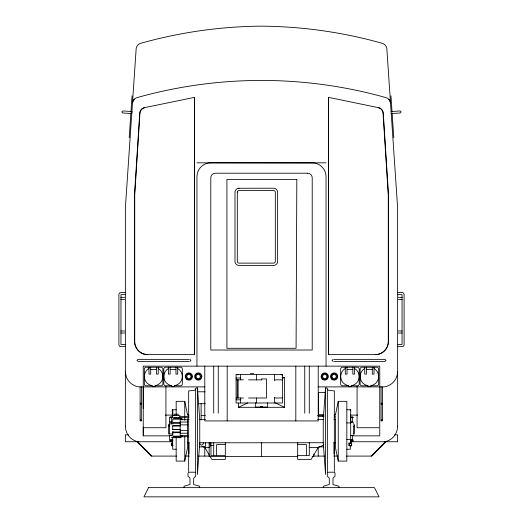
<?xml version="1.0" encoding="UTF-8"?>
<svg xmlns="http://www.w3.org/2000/svg" width="523" height="523" viewBox="0 0 523 523"><rect width="100%" height="100%" fill="white"/><g stroke="black" fill="none" stroke-linecap="round" stroke-linejoin="round"><path stroke-width="0.78" d="M169.341 435.849L143.243 435.849L143.243 366.146L379.757 366.146L379.757 435.849L353.659 435.849M168.772 425.173L168.772 433.959L172.747 433.959M172.302 417.452L172.302 410.339L172.714 410.333L172.714 411.104M172.714 437.398L172.714 449.244L176.173 449.244M172.714 416.092L172.714 411.222M350.286 445.759L350.286 445.413M350.698 423.12L350.698 422.793M129.207 137.667L130.894 112.837M130.979 111.543L132.044 95.853M197.452 387.955L199.76 419.636L199.76 442.791L197.452 474.472L197.452 387.955L196.321 387.955L195.641 388.641L195.641 472.341M236.102 397.996L236.063 402.991L282.387 402.991L282.368 374.403L236.063 374.403L236.102 397.996L243.443 397.996M325.548 387.955L325.548 474.472L323.24 442.791L323.24 419.636L325.548 387.955L326.679 387.955L327.359 388.641L327.359 472.341M195.641 389.092L194.759 390.191L188.666 390.962L188.666 471.465M132.496 102.854L133.293 100.553L134.437 99.122A6.538 6.4 -90 0 1 137.078 97.631L143.243 95.912A479.225 469.628 90 0 1 261.5 80.437A479.225 469.628 -90 0 1 379.757 95.905L385.922 97.631A6.511 6.381 90 0 1 388.569 99.115L388.988 99.56A6.354 6.23 -90 0 1 389.988 101.096L390.504 102.854M282.387 397.362L281.753 397.996L275.242 397.996L274.608 397.362L274.608 402.991M176.173 437.398L176.173 461.09L184.75 461.09L187.515 447.812L187.515 442.948M335.485 414.615L338.25 401.337L346.827 401.337L346.827 461.09L338.25 461.09L335.485 447.812L335.485 418.603M240.698 397.996L240.613 402.991M132.613 102.253L133.012 101.096A6.374 6.25 90 0 1 134.437 99.122M140.295 403.207L140.295 404.155M141.445 386.889L141.249 420.943L140.295 420.943L140.295 419.995M382.228 404.155L382.228 403.207M382.431 386.889L382.431 420.466L381.757 421.139L381.084 420.466L381.757 419.799M318.566 446.897L311.126 459.377L297.672 459.377L297.672 442.491M189.908 361.4L190.908 360.38L189.908 359.36M333.092 359.36L332.092 360.38L333.092 361.4M371.147 456.089L385.203 441.909M385.797 441.909L371.735 456.089L346.422 456.089M282.335 378.515L284.466 377.488L284.466 407.312L238.534 407.312L238.534 403.279M238.534 407.312L247.784 402.854M323.737 445.001L318.161 447.583L309.309 447.583M140.772 404.351L141.445 403.678L140.772 403.011M381.757 403.011L381.084 403.678L381.757 404.351M194.582 97.35L144.459 107.673A6.054 5.936 90 0 0 139.719 113.19L134.489 195.144L134.489 341.362A13.252 12.99 90 0 0 147.479 354.62L194.582 354.62L194.582 97.35L194.353 354.62M391.027 111.556L400.082 110.941L401.167 111.889L400.219 112.981L391.165 113.596M238.501 188.26L273.601 188.228A4.034 4.034 0 0 1 277.635 192.261L277.635 261.415A4.034 4.034 0 0 1 273.601 265.449L239.024 265.449A4.034 4.034 0 0 1 234.99 261.415L234.99 192.261A4.034 4.034 0 0 1 239.024 188.228M328.418 97.35L378.541 107.673A6.054 5.936 -90 0 1 383.281 113.19L388.511 195.144L388.511 341.362A13.252 12.99 -90 0 1 375.521 354.62L328.418 354.62L328.418 97.35L328.647 354.62M196.955 162.836L326.045 162.836M125.37 292.573L120.63 292.573L119.414 293.076L118.904 294.299L118.904 344.899L119.414 346.121L120.63 346.625L125.37 346.625M397.63 292.573L402.37 292.573L403.586 293.076L404.096 294.299L404.096 344.899L403.586 346.121L402.37 346.625L397.63 346.625M125.37 294.612L120.976 294.639L120.95 344.494L125.37 344.585M397.63 294.612L402.05 294.704L402.05 344.494L397.63 344.585M120.833 297.345L124.618 297.345M398.382 297.345L402.167 297.345M120.833 299.385L124.618 299.385M398.382 299.385L402.167 299.385M120.833 330.974L124.618 330.974M398.382 330.974L402.167 330.974M120.833 333.014L124.618 333.014M398.382 333.014L402.167 333.014M188.999 359.36L138.033 359.36L136.993 360.38L138.033 361.4L188.999 361.4M334.001 359.36L384.967 359.36L386.007 360.38L384.967 361.4L334.001 361.4M150.716 369.395L156.514 369.395M170.165 369.395L175.957 369.395M347.043 369.395L352.835 369.395M366.486 369.395L372.284 369.395M250.445 373.494L253.707 373.494M282.054 377.488L284.466 377.488M236.063 378.031L240.613 378.031M236.102 379.848L243.443 379.848M248.503 379.848L261.853 379.848M152.428 385.784L146.094 385.784A1.746 1.746 0 0 1 144.341 384.039L144.341 368.996A1.746 1.746 0 0 1 146.094 367.244L161.136 367.244A1.746 1.746 0 0 1 162.882 368.996L162.882 384.039A1.746 1.746 0 0 1 161.136 385.784L154.801 385.784M171.877 385.784L165.543 385.784A1.746 1.746 0 0 1 163.791 384.039L163.791 368.996A1.746 1.746 0 0 1 165.543 367.244L180.585 367.244A1.746 1.746 0 0 1 182.331 368.996L182.331 384.039A1.746 1.746 0 0 1 180.585 385.784L174.251 385.784M348.749 385.784L342.415 385.784A1.746 1.746 0 0 1 340.669 384.039L340.669 368.996A1.746 1.746 0 0 1 342.415 367.244L357.457 367.244A1.746 1.746 0 0 1 359.209 368.996L359.209 384.039A1.746 1.746 0 0 1 357.457 385.784L351.123 385.784M368.199 385.784L361.864 385.784A1.746 1.746 0 0 1 360.118 384.039L360.118 368.996A1.746 1.746 0 0 1 361.864 367.244L376.906 367.244A1.746 1.746 0 0 1 378.659 368.996L378.659 384.039A1.746 1.746 0 0 1 376.906 385.784L370.572 385.784M204.781 386.889L138.772 386.889A15.69 15.376 90 0 1 125.37 371.33A15.69 15.376 -90 0 0 125.814 375.063M318.219 386.889L384.228 386.889A15.69 15.376 90 0 0 397.63 371.33M198.001 391.792L205.101 391.792M325.62 392.57L318.527 392.57L318.527 415.576M248.503 397.996L266.501 397.996L266.501 378.94L261.5 378.94L261.5 379.848M236.063 399.814L240.613 399.814M187.515 414.615L184.75 401.337L176.173 401.337L176.173 415.543M198.158 403.704L205.382 403.704M256.27 407.071L266.73 407.071M172.302 409.777L176.173 409.777M346.827 409.777L350.698 409.777M318.527 414.7L323.959 414.7M165.261 415.099L172.603 415.099M187.28 415.099L188.914 415.099M334.086 415.099L335.72 415.099M350.397 415.099L357.739 415.099M172.237 415.543L180.108 415.543M201.447 415.576L205.382 415.576M317.618 415.576L323.822 415.576M322.286 415.877L323.999 415.877M188.836 416.452L179.317 416.452L179.317 417.642M318.161 416.452L323.999 416.452M334.164 416.452L335.753 416.452M172.544 417.014L170.125 417.014L170.125 417.361M350.456 417.014L352.875 417.014L352.875 417.361M172.309 417.361L169.602 417.426L169.602 422.179M350.691 417.426L353.398 417.426M188.953 417.642L171.335 417.642L171.335 423.865M334.047 417.642L335.603 417.642M170.465 417.707L172.387 417.707M173.551 418.465L181.847 418.465M182.684 419.158L172.714 419.158L172.714 422.617L180.631 422.617M189.143 419.636L187.515 419.636L187.515 442.791L189.143 442.791M199.708 419.636L205.402 419.636M317.598 419.636L323.292 419.636M333.857 419.636L335.485 419.636M187.92 419.714L180.187 419.714L180.187 435.581L187.92 435.581M170.465 421.904L171.851 421.904M180.187 422.061L187.92 422.061M169.256 422.179L171.871 422.179M350.632 422.179L353.744 422.179M346.827 422.917L350.698 422.917M172.714 423.31L180.631 423.31M169.164 426.238A95.689 12.369 0 0 1 169.256 423.885L172.884 423.865M353.051 423.865L353.744 423.865A95.689 12.369 0 0 1 353.836 426.238L353.744 433.959M180.187 424.859L187.92 424.859M180.187 425.755L172.714 425.755L172.714 429.54L180.187 429.54M172.714 425.931L180.187 425.931M144.152 427.729L165.928 427.729L165.928 386.438M378.848 427.729L357.072 427.729L357.072 386.438M172.714 429.383L180.187 429.383M180.187 430.442L187.92 430.442M172.884 431.436L172.714 436.136L182.684 436.136M172.714 431.985L180.631 431.985M172.714 432.678L180.631 432.678M180.187 433.234L187.92 433.234M353.051 433.959L354.228 433.959L354.228 425.173M128.527 434.835L125.37 434.835L125.37 441.752L172.603 441.752M394.473 434.835L397.63 434.835L397.63 441.752L350.397 441.752M169.661 435.365L169.602 440.118L172.714 440.118M170.465 435.365L171.335 435.365M351.665 435.365L352.535 435.365M169.256 435.639L171.871 435.639M350.632 435.639L353.744 435.639M180.108 436.731L188.26 436.731M173.551 436.829L181.847 436.829M171.335 437.659L181.017 437.659M346.827 439.51L350.698 439.51M170.465 439.836L172.714 439.836M350.698 439.836L352.535 439.836L352.535 435.639M350.691 440.118L353.398 440.118M169.949 440.739L172.714 440.739M350.456 440.739L353.051 440.739M350.456 441.085L352.875 441.085L352.875 440.739M199.708 442.791L323.789 442.739M333.857 442.791L335.485 442.791M172.714 442.994L172.302 442.994L172.302 440.628M171.335 443.341L172.714 443.341M351.665 443.341L349.246 443.341L349.246 445.413L351.665 445.413M172.714 444.034L172.021 444.034L172.021 444.896L172.714 444.896M225.328 444.609L216.6 444.609L216.6 455.625M297.672 444.609L306.4 444.609L306.4 455.625M171.335 445.413L173.061 445.413M210.972 445.596L213.959 445.596M172.714 445.759L171.335 445.759L171.335 442.994M199.211 446.884L205.382 446.884L205.382 442.857M319.161 446.884L323.789 446.884M209.671 447.583L204.839 447.583L202.055 446.289M346.827 449.244L350.286 449.244L350.286 445.563M297.672 455.625L309.309 455.625L309.309 442.595M176.578 456.089L151.265 456.089L137.203 441.909M185.24 456.089L189.306 456.089M198.263 456.089L209.579 456.089M313.421 456.089L324.731 456.089M333.694 456.089L337.76 456.089M297.737 456.527L209.154 456.527L209.154 442.334M312.238 456.527L313.846 456.527L313.846 454.088M353.136 426.193L353.744 426.389M140.772 419.799L141.445 420.466M275.216 402.854L284.466 407.312M137.797 441.909L151.853 456.089M238.39 374.403L238.691 374.782M237.187 374.403L237.619 374.945M282.342 380.241L281.753 379.848L275.242 379.848L274.608 380.483L274.608 374.403M204.434 446.897L209.396 455.219M210.22 456.605L211.874 459.377L225.328 459.377L225.328 456.376M382.228 419.995L382.431 420.466M281.217 374.403L281.256 374.775M390.387 102.253L389.707 100.553A6.374 6.243 -90 0 0 388.569 99.122M240.698 379.848L240.613 374.403M327.359 389.092L328.241 390.191L334.334 390.962L334.334 471.465M390.956 95.853L392.021 111.543M392.106 112.837L393.793 137.667M397.63 426.193L397.63 207.893L386.824 48.528C386.497 46.083 384.621 43.945 382.241 43.304C342.996 32.243 302.268 26.464 261.5 26.15C220.732 26.464 180.004 32.243 140.759 43.304C138.379 43.952 136.51 46.083 136.176 48.528L125.37 207.893L125.37 426.193M381.084 386.889L381.084 420.466M374.023 367.244L374.023 374.115L372.284 374.115L372.284 367.244M366.486 367.244L366.486 374.115L364.753 374.115L364.753 367.244M354.574 367.244L354.574 374.115L352.835 374.115L352.835 367.244M352.273 417.014L352.273 417.361M352.273 440.739L352.273 441.085M351.319 443.341L351.319 445.413M351.064 417.014L351.064 417.361M351.064 440.739L351.064 441.085M350.698 409.79L350.698 442.994M350.286 409.784L350.286 410.267M347.043 367.244L347.043 374.115L345.304 374.115L345.304 367.244M338.982 487.632L338.982 486.266L332.974 484.56L333.02 478.336A3.328 3.328 0 0 1 334.537 476.734A1.183 1.183 0 0 0 335.014 475.832L335.014 473.335A1.183 1.183 0 0 0 333.831 472.204L328.477 472.204A1.183 1.183 0 0 0 327.3 473.335L327.3 475.832A1.183 1.183 0 0 0 327.777 476.734A3.216 3.216 0 0 1 329.281 478.238L329.333 484.461L323.332 486.266L323.332 487.632M338.25 401.337L338.25 461.09M333.988 442.582L333.988 453.971M326.045 366.146L326.045 176.663A13.833 13.833 0 0 0 314.016 162.954L210.789 162.836A13.833 13.833 0 0 0 196.955 176.663L196.955 366.146M318.219 366.146L318.219 420.923L204.781 420.923L204.781 366.146M318.219 447.472L318.219 456.089M309.283 366.146L309.283 413.209M304.746 366.146L304.746 413.209M295.815 366.146L295.815 420.923M267.639 402.651L267.639 407.071M262.592 406.436L262.592 407.071M261.493 406.436L261.493 407.071M261.5 442.7L261.5 456.527M260.395 406.436L260.395 407.071M256.499 374.403L256.499 380.123M256.499 397.996L256.499 402.991M255.361 402.651L255.361 407.071M238.128 379.848L238.128 397.996M237.239 379.848L237.239 397.996M227.185 366.146L227.185 420.923M225.328 442.491L225.328 455.625L210.972 455.625L210.972 442.51M218.254 366.146L218.254 413.209M213.717 366.146L213.717 413.209M213.691 442.491L213.691 455.625M210.063 442.955L210.063 446.583M204.781 447.472L204.781 456.089M201.107 403.704L201.107 419.976M199.668 487.632L199.668 486.266L193.66 484.56L193.706 478.336A3.328 3.328 0 0 1 195.223 476.734A1.183 1.183 0 0 0 195.7 475.832L195.7 473.335A1.183 1.183 0 0 0 194.523 472.204L189.169 472.204A1.183 1.183 0 0 0 187.986 473.335L187.986 475.832A1.183 1.183 0 0 0 188.463 476.734A3.216 3.216 0 0 1 189.967 478.238L190.019 484.461L184.018 486.266L184.018 487.632M189.012 442.582L189.012 453.971M187.515 418.603L187.515 419.028M184.75 401.337L184.75 416.275M184.75 417.877L184.75 420.283M184.75 436.627L184.75 461.09M180.468 417.642L180.468 418.465M180.468 436.829L180.468 437.659M179.082 417.642L179.082 418.465M179.082 436.829L179.082 437.659M178.219 415.543L178.219 414.183L174.133 414.183L174.133 415.543M177.696 367.244L177.696 374.115L175.957 374.115L175.957 367.244M176.316 417.642L176.316 418.465M176.316 436.829L176.316 437.659M174.93 417.642L174.93 418.465M174.93 436.829L174.93 437.659M172.714 409.784L172.714 416.275M172.544 440.739L172.544 441.085L170.125 441.085L170.125 440.739M172.302 409.79L172.302 411.215M171.936 417.014L171.936 417.361M171.936 440.739L171.936 441.085M171.681 443.341L171.681 445.413M170.727 417.014L170.727 417.361M170.727 440.739L170.727 441.085M170.165 367.244L170.165 374.115L168.426 374.115L168.426 367.244M169.256 423.865L169.256 433.959M158.247 367.244L158.247 374.115L156.514 374.115L156.514 367.244M150.716 367.244L150.716 374.115L148.977 374.115L148.977 367.244M143.243 392.917L143.243 408.28M143.243 386.889L143.243 392.368M143.243 427.069L143.243 435.849M140.099 386.889L140.099 420.466M138.765 441.83A15.579 15.579 0 0 1 125.455 426.193M397.545 426.193A15.579 15.579 0 0 1 384.235 441.83M374.023 368.486A9.27 9.27 0 0 1 371.788 385.471L371.186 385.549L370.617 386.687L368.153 386.687L367.584 385.549L366.989 385.471A9.27 9.27 0 0 1 364.753 368.486M354.574 368.486A9.27 9.27 0 0 1 352.339 385.471L351.737 385.549L351.168 386.687L348.704 386.687L348.135 385.549L347.54 385.471A9.27 9.27 0 0 1 345.304 368.486M158.247 368.486A9.27 9.27 0 0 1 156.011 385.471L155.416 385.549L154.847 386.687L152.383 386.687L151.814 385.549L151.212 385.471A9.27 9.27 0 0 1 148.977 368.486M177.696 368.486A9.27 9.27 0 0 1 175.46 385.471L174.865 385.549L174.296 386.687L171.832 386.687L171.263 385.549L170.661 385.471A9.27 9.27 0 0 1 168.426 368.486M203.277 442.785A1.817 1.817 0 0 1 201.525 445.073A1.817 1.817 0 0 1 199.766 442.785M282.348 374.782A16.141 5.831 0 0 1 282.106 375.867M147.708 354.62A13.252 12.99 90 0 1 134.718 341.362L134.718 195.144L139.948 113.19A6.054 5.936 90 0 1 144.688 107.673M375.292 354.62A13.252 12.99 -90 0 0 388.282 341.362L388.282 195.144L383.052 113.19A6.054 5.936 -90 0 0 378.312 107.673M296.829 179.428L296.077 348.279L226.923 348.279L226.923 179.428L296.829 179.428M350.698 417.707L350.685 421.904L352.535 421.904L352.535 417.707L350.698 417.707M237.318 192.039L237.318 261.637A1.726 1.726 0 0 0 238.802 263.121L273.83 263.121A1.726 1.726 0 0 0 275.314 261.637L275.314 192.039A1.726 1.726 0 0 0 273.83 190.555L238.802 190.555A1.726 1.726 0 0 0 237.318 192.039M131.907 111.549L131.763 113.589L122.709 112.975L121.761 111.883L122.853 110.935L131.907 111.549M148.552 487.632L143.943 496.85L379.057 496.85L374.448 487.632L148.552 487.632M187.718 374.553L186.587 376.514L187.718 378.482L189.986 378.482L191.124 376.514L189.986 374.553L187.718 374.553M197.125 374.553L195.994 376.514L197.125 378.482L199.394 378.482L200.531 376.514L199.394 374.553L197.125 374.553M323.606 374.553L322.469 376.514L323.606 378.482L325.875 378.482L327.006 376.514L325.875 374.553L323.606 374.553M333.014 374.553L331.876 376.514L333.014 378.482L335.282 378.482L336.413 376.514L335.282 374.553L333.014 374.553M307.602 173.205L215.398 173.205A4.609 4.609 0 0 0 210.789 177.813L210.789 350.011L312.211 350.011L312.211 177.813A4.609 4.609 0 0 0 307.602 173.205M351.665 442.994L348.9 442.994L348.9 445.759L351.665 445.759L351.665 442.994M323.266 379.07A2.948 2.948 0 0 0 327.686 376.514A2.948 2.948 0 0 0 323.266 373.965A2.948 2.948 0 0 0 323.266 379.07M322.175 379.083A3.628 3.628 0 0 0 328.248 377.456A3.628 3.628 0 0 0 323.802 373.01A3.628 3.628 0 0 0 322.175 379.083M332.059 378.6A2.948 2.948 0 0 0 336.995 377.279A2.948 2.948 0 0 0 333.386 373.67A2.948 2.948 0 0 0 332.059 378.6M331.582 379.083A3.628 3.628 0 0 0 337.655 377.456A3.628 3.628 0 0 0 333.21 373.01A3.628 3.628 0 0 0 331.582 379.083M196.177 378.6A2.948 2.948 0 0 0 201.107 377.279A2.948 2.948 0 0 0 197.498 373.67A2.948 2.948 0 0 0 196.177 378.6M196.445 379.659A3.628 3.628 0 0 0 201.891 376.514A3.628 3.628 0 0 0 196.445 373.376A3.628 3.628 0 0 0 196.445 379.659M187.378 379.07A2.948 2.948 0 0 0 191.804 376.514A2.948 2.948 0 0 0 187.378 373.965A2.948 2.948 0 0 0 187.378 379.07M187.038 379.659A3.628 3.628 0 0 0 192.484 376.514A3.628 3.628 0 0 0 187.038 373.376A3.628 3.628 0 0 0 187.038 379.659"/></g></svg>
